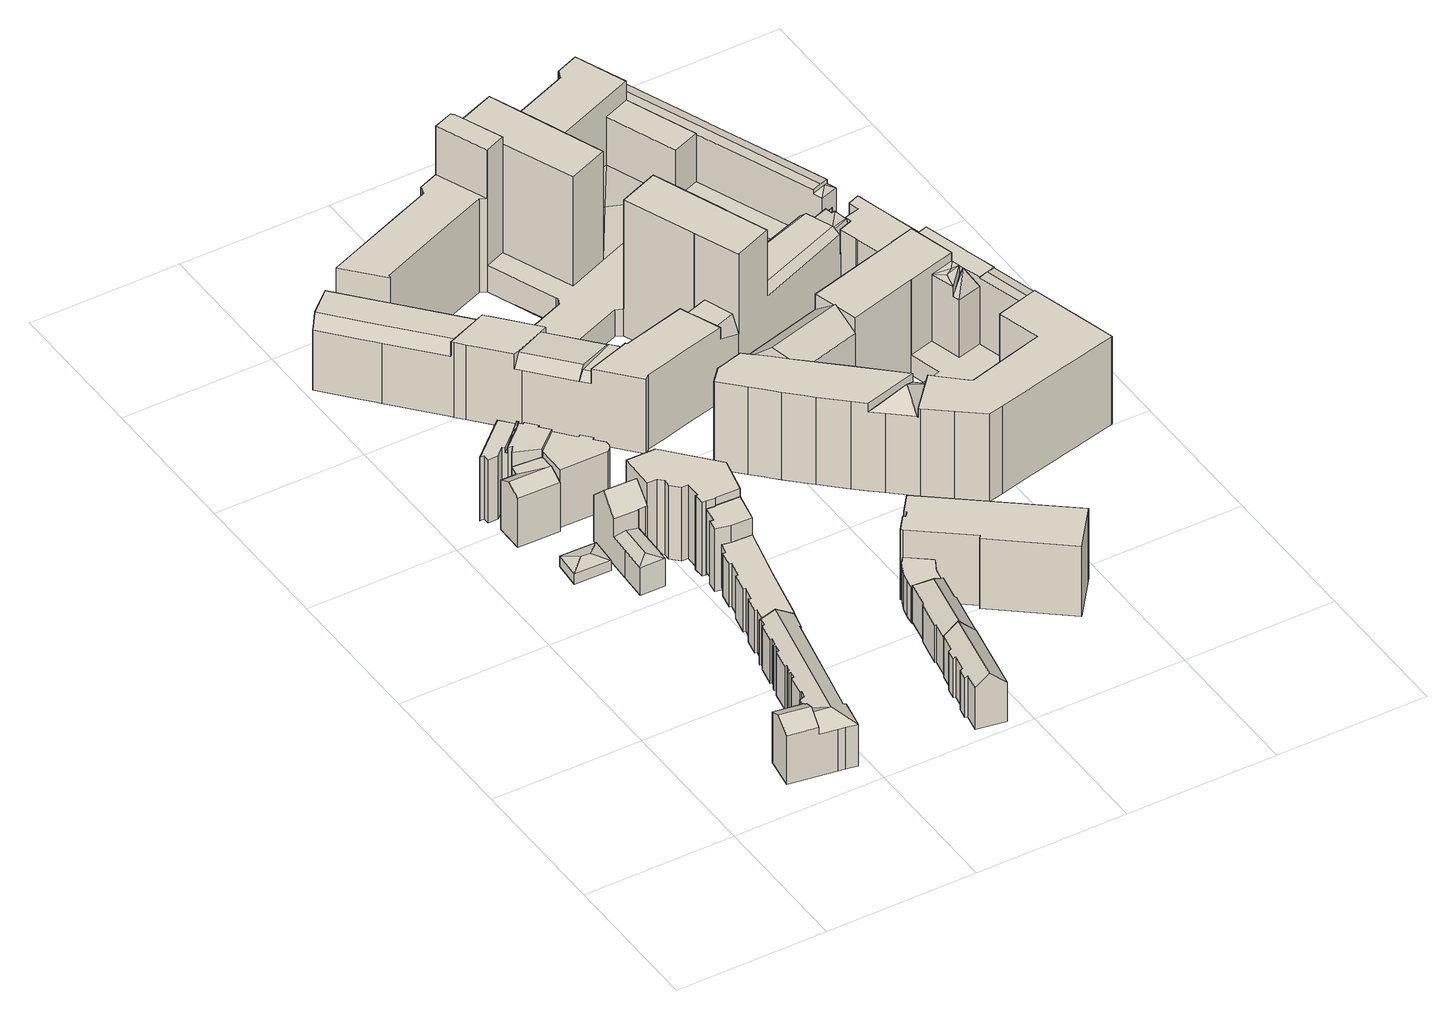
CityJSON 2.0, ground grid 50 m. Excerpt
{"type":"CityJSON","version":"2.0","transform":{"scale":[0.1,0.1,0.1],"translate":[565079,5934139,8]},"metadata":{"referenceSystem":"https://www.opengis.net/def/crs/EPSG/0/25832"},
"CityObjects":{
"building1":{"type":"Building","attributes":{"Gemeindeschluessel":"02100107","Geometrietyp2DReferenz":"3000","measuredHeight":20.83,"function":"31001_1010","roofType":"3100","storeysAboveGround":5},"address":[{"Country":"Germany","Locality":"Hamburg","ThoroughfareName":"Kornträgergang","ThoroughfareNumber":"21"}],"geometry":[{"type":"Solid","lod":"2","boundaries":[[[[0,1,2,3]],[[1,4,5,6,7,2]],[[8,9,10,11,12,13]],[[11,14,15,16,12]],[[17,7,6,18]],[[18,6,5,19]],[[20,10,9,21]],[[21,9,8,22]],[[23,24,25,26]],[[27,28,29,30]],[[30,29,31,32]],[[32,31,33,34]],[[34,33,35,36]],[[36,35,37,38]],[[38,37,39,40]],[[40,39,41,42]],[[42,41,43,44]],[[44,43,45,46]],[[46,45,47,48]],[[48,47,49,50]],[[50,49,51,52]],[[52,51,53,54]],[[54,53,55,56]],[[56,55,57,58]],[[58,57,59,60]],[[60,59,61,62]],[[62,61,63,64]],[[64,63,65,66]],[[66,65,67,68]],[[68,67,69,70]],[[70,69,71,72]],[[72,71,73,74]],[[74,73,75,76]],[[76,75,77,78]],[[79,80,81,82]],[[82,81,10,20]],[[83,84,85,86]],[[86,85,87,88]],[[79,82,20,21,22,89,17,18,19,90,23,26,27,30,32,34,36,38,40,42,44,46,48,50,52,54,56,58,60,62,64,66,68,70,72,74,76,78,83,86,88]],[[89,22,8,13,0,3]],[[80,79,88,87]],[[83,78,77,91,84]],[[28,27,26,25]],[[23,90,15,14,24]],[[90,19,5,4,16,15]],[[0,13,12,16,4,1]],[[17,89,3,2,7]],[[11,10,81,80,87,85,84,91]],[[11,91,77,75,73,71,69,67,65,63,61,59,57,55,53,51,49,47,45,43,41,39,37,35,33,31,29,28,25,24,14]]]]}]},
"building2":{"type":"Building","attributes":{"Gemeindeschluessel":"02100107","Geometrietyp2DReferenz":"3000","measuredHeight":5.07,"function":"31001_2010","roofType":"3200","storeysAboveGround":1},"address":[{"Country":"Germany","Locality":"Hamburg","ThoroughfareName":"Neustädter Straße"}],"geometry":[{"type":"Solid","lod":"2","boundaries":[[[[92,93,94]],[[95,96,92,94]],[[92,96,97,98,99,93]],[[100,99,98,101]],[[102,103,100,101]],[[95,94,103,102,104]],[[104,102,101,98,97]],[[100,103,94,93,99]],[[104,97,96,95]]]]}]},
"building3":{"type":"Building","attributes":{"Gemeindeschluessel":"02100107","Geometrietyp2DReferenz":"3000","measuredHeight":20.56,"function":"31001_1120","roofType":"3100","storeysAboveGround":4},"address":[{"Country":"Germany","Locality":"Hamburg","ThoroughfareName":"Neustädter Straße","ThoroughfareNumber":"42"}],"geometry":[{"type":"Solid","lod":"2","boundaries":[[[[105,106,107,108]],[[109,110,111,112,105,108]],[[113,114,115,109,108,107]],[[116,117,112,111,118]],[[106,105,112,117]],[[119,110,109,115]],[[111,110,119,120,118]],[[106,117,116,113,107]],[[114,113,116,118,120]],[[114,120,119,115]]]]}]},
"building4":{"type":"Building","attributes":{"Gemeindeschluessel":"02100107","Geometrietyp2DReferenz":"3000","measuredHeight":24.14,"function":"31001_1120","roofType":"1000","storeysAboveGround":4},"address":[{"Country":"Germany","Locality":"Hamburg","ThoroughfareName":"Kaiser-Wilhelm-Straße","ThoroughfareNumber":"55"}],"geometry":[{"type":"Solid","lod":"2","boundaries":[[[[121,122,123,124]],[[123,125,126,127,128,129,130,131,124]],[[132,130,133]],[[134,135,136,137,138,139,140,141,142,143,144,145]],[[146,141,130,132]],[[141,147,148,130]],[[149,147,141]],[[130,129,133]],[[150,128,127,151]],[[151,127,126,152]],[[152,126,125,153]],[[153,125,123,122]],[[154,145,144,155]],[[155,144,143,156]],[[146,142,141]],[[157,139,138,158]],[[158,138,137,159]],[[159,137,136,160]],[[160,136,135,161]],[[161,135,134,162]],[[162,134,145,154]],[[130,148,131]],[[140,149,141]],[[150,151,152,153,122,121,157,158,159,160,161,162,154,155,156]],[[150,156,143,142,146,132,133,129,128]],[[157,121,124,131,148,147,149,140,139]]]]}]},
"building5":{"type":"Building","attributes":{"Gemeindeschluessel":"02100107","Geometrietyp2DReferenz":"3000","measuredHeight":22.89,"function":"31001_1010","roofType":"3100","storeysAboveGround":5},"address":[{"Country":"Germany","Locality":"Hamburg","ThoroughfareName":"Neustädter Straße","ThoroughfareNumber":"29"}],"geometry":[{"type":"Solid","lod":"2","boundaries":[[[[163,164,165,166]],[[164,167,168,169,165]],[[170,171,172,173]],[[174,175,176,177]],[[178,179,180,181]],[[181,180,182,183]],[[170,173,184,178,181,183,185,186,187,174,177]],[[163,166,185,183,182]],[[187,186,169,168,188,189,190]],[[179,178,184,191,192,193]],[[175,174,187,190]],[[170,177,176,194,171]],[[188,168,167,193,192]],[[191,184,173,172]],[[186,185,166,165,169]],[[179,193,167,164,163,182,180]],[[194,176,175,190,189]],[[194,189,188,192,191,172,171]]]]}]},
"building6":{"type":"Building","attributes":{"Gemeindeschluessel":"02100107","Geometrietyp2DReferenz":"3000","measuredHeight":15.74,"function":"31001_1010","roofType":"1000","storeysAboveGround":5},"address":[{"Country":"Germany","Locality":"Hamburg","ThoroughfareName":"Kornträgergang","ThoroughfareNumber":"23"}],"geometry":[{"type":"Solid","lod":"2","boundaries":[[[[195,196,197,198,199,200,201,202,203,204,205,206,207,208,209,210,211,212]],[[213,214,215,216,217,218,219,220,221,222,223,224,225,226,227,228,229,230]],[[230,229,196,195]],[[229,228,197,196]],[[228,227,198,197]],[[227,226,199,198]],[[226,225,200,199]],[[225,224,201,200]],[[224,223,202,201]],[[223,222,203,202]],[[222,221,204,203]],[[221,220,205,204]],[[220,219,206,205]],[[219,218,207,206]],[[218,217,208,207]],[[217,216,209,208]],[[216,215,210,209]],[[215,214,211,210]],[[214,213,212,211]],[[213,230,195,212]]]]}]},
"building7":{"type":"Building","attributes":{"Gemeindeschluessel":"02100107","Geometrietyp2DReferenz":"3000","measuredHeight":21.17,"function":"31001_1120","roofType":"1000","storeysAboveGround":4},"address":[{"Country":"Germany","Locality":"Hamburg","ThoroughfareName":"Kaiser-Wilhelm-Straße","ThoroughfareNumber":"53"}],"geometry":[{"type":"Solid","lod":"2","boundaries":[[[[231,232,233,234,235,236,237,238,239,240,241]],[[242,243,244,245,246,247,248,249,250,251,252]],[[242,241,240,243]],[[243,240,239,244]],[[244,239,238,245]],[[245,238,237,246]],[[246,237,236,247]],[[247,236,235,248]],[[248,235,234,249]],[[249,234,233,250]],[[250,233,232,251]],[[251,232,231,252]],[[252,231,241,242]]]]}]},
"building8":{"type":"Building","attributes":{"Gemeindeschluessel":"02100107","Geometrietyp2DReferenz":"3000","measuredHeight":23.07,"function":"31001_2010","roofType":"1000","storeysAboveGround":5},"address":[{"Country":"Germany","Locality":"Hamburg","ThoroughfareName":"Kornträgergang","ThoroughfareNumber":"29"}],"geometry":[{"type":"Solid","lod":"2","boundaries":[[[[253,254,255,256]],[[256,255,257,258]],[[258,257,259,260]],[[260,259,261,262]],[[262,261,263,264]],[[265,266,267,268]],[[268,267,254,253]],[[269,270,266,265]],[[270,269,264,263]],[[264,269,265,268,253,256,258,260,262]],[[270,263,261,259,257,255,254,267,266]]]]}]},
"building9":{"type":"Building","attributes":{"Gemeindeschluessel":"02100107","Geometrietyp2DReferenz":"3000","measuredHeight":27.19,"function":"31001_2310","roofType":"1000","storeysAboveGround":6},"address":[{"Country":"Germany","Locality":"Hamburg","ThoroughfareName":"Kaiser-Wilhelm-Straße","ThoroughfareNumber":"47"}],"geometry":[{"type":"Solid","lod":"2","boundaries":[[[[271,272,273,274]],[[275,276,277,278]],[[278,277,279,280]],[[281,282,283,284]],[[285,286,287,288]],[[289,290,291,292]],[[293,294,295,296]],[[296,295,297,298]],[[298,297,299,300]],[[300,299,290,289]],[[279,277,276,287,286,291,290,299,297,295,294,283,282,273,272,301]],[[293,296,298,300,289,292,285,288,275,278,280,302,271,274,281,284]],[[285,292,291,286]],[[293,284,283,294]],[[302,280,279,301]],[[275,288,287,276]],[[281,274,273,282]],[[271,302,301,272]]]]}]},
"building10":{"type":"Building","attributes":{"Gemeindeschluessel":"02100107","Geometrietyp2DReferenz":"3000","measuredHeight":19.02,"function":"31001_1010","roofType":"3100","storeysAboveGround":4},"address":[{"Country":"Germany","Locality":"Hamburg","ThoroughfareName":"Kornträgergang","ThoroughfareNumber":"12"}],"geometry":[{"type":"Solid","lod":"2","boundaries":[[[[303,304,305,306,307,308,309,310,311,312,313,314]],[[315,316,304,303]],[[317,314,313,318]],[[318,313,312,319]],[[319,312,311,320]],[[320,311,310,321]],[[321,310,309,322]],[[322,309,308,323]],[[323,308,307,324]],[[324,307,306,325]],[[325,306,305,326]],[[327,316,315,328]],[[328,315,303,314,317]],[[326,305,304,316,327]],[[326,327,328,317,318,319,320,321,322,323,324,325]]]]}]},
"building11":{"type":"Building","attributes":{"Gemeindeschluessel":"02100107","Geometrietyp2DReferenz":"3000","measuredHeight":18.4,"function":"31001_1010","roofType":"3200","storeysAboveGround":4},"address":[{"Country":"Germany","Locality":"Hamburg","ThoroughfareName":"Kornträgergang","ThoroughfareNumber":"18"}],"geometry":[{"type":"Solid","lod":"2","boundaries":[[[[329,330,331,332,333,334,335,336]],[[337,338,339,340,330,329]],[[330,340,341,342,331]],[[343,336,335,344]],[[344,335,334,345]],[[345,334,333,346]],[[346,333,332,347]],[[348,339,338,349]],[[349,338,337,350]],[[351,342,341,352]],[[348,349,350,343,344,345,346,347,351,352]],[[348,352,341,340,339]],[[343,350,337,329,336]],[[351,347,332,331,342]]]]}]},
"building12":{"type":"Building","attributes":{"Gemeindeschluessel":"02100107","Geometrietyp2DReferenz":"3000","measuredHeight":13.11,"function":"31001_2010","roofType":"1000","storeysAboveGround":3},"address":[{"Country":"Germany","Locality":"Hamburg","ThoroughfareName":"Kornträgergang","ThoroughfareNumber":"20"}],"geometry":[{"type":"Solid","lod":"2","boundaries":[[[[353,354,355,356,357,358,359,360,361,362,363]],[[364,365,366,367,368,369,370,371,372,373,374]],[[366,361,360,367]],[[367,360,359,368]],[[368,359,358,369]],[[369,358,357,370]],[[370,357,356,371]],[[371,356,355,372]],[[372,355,354,373]],[[373,354,353,374]],[[364,363,362,365]],[[365,362,361,366]],[[364,374,353,363]]]]}]},
"building13":{"type":"Building","attributes":{"Gemeindeschluessel":"02100107","Geometrietyp2DReferenz":"3000","measuredHeight":25.71,"function":"31001_2010","roofType":"1000","storeysAboveGround":7},"address":[{"Country":"Germany","Locality":"Hamburg","ThoroughfareName":"Kaiser-Wilhelm-Straße","ThoroughfareNumber":"9"}],"geometry":[{"type":"Solid","lod":"2","boundaries":[[[[375,376,377,378]],[[378,377,379,380]],[[380,379,381,382]],[[382,381,383,384]],[[384,383,385,386]],[[386,385,387,388]],[[388,387,389,390]],[[390,389,391,392]],[[392,391,393,394]],[[394,393,395,396]],[[397,398,399,400]],[[401,402,376,375]],[[403,404,398,397]],[[400,399,402,401]],[[396,395,404,403]],[[396,403,397,400,401,375,378,380,382,384,386,388,390,392,394]],[[404,395,393,391,389,387,385,383,381,379,377,376,402,399,398]]]]}]},
"building14":{"type":"Building","attributes":{"name":"Bezirksamt Hamburg-Mitte","Gemeindeschluessel":"02100108","Geometrietyp2DReferenz":"3000","measuredHeight":52.16,"function":"31001_3010","roofType":"1000","storeysAboveGround":14},"address":[{"Country":"Germany","Locality":"Hamburg","ThoroughfareName":"Kaiser-Wilhelm-Straße","ThoroughfareNumber":"20"}],"geometry":[{"type":"Solid","lod":"2","boundaries":[[[[405,406,407,408,409,410,411,412,413,414,415,416]],[[417,418,419,420,421,422,423]],[[424,425,426,427,428,429,430,431,432,433,434,435,436,437]],[[438,439,440,441,442,443,444]],[[442,445,428,443]],[[445,446,447,448,449,428]],[[450,451,452,439]],[[451,453,454,446,455,456,452]],[[457,458,459,460,461,462,463,464]],[[453,465,466,454]],[[467,468,469]],[[470,467,469]],[[471,472,473,474,475]],[[476,477,472,471]],[[478,467,470]],[[479,480,477,476]],[[478,468,467]],[[481,482,483,484,485,486]],[[487,488,489,490,491,492,482,481]],[[493,494,495,496]],[[497,484,498,499,500,501,502,503,504,505]],[[506,507,508]],[[491,509,510,511,512,513,514]],[[515,516,517,518,519]],[[520,515,519]],[[521,515,520]],[[521,516,515]],[[522,523,524,525,526,527,528,529,530]],[[531,532,533,534,535,536]],[[537,413,412,538]],[[538,412,411,539]],[[525,405,416,526]],[[522,423,422,523]],[[540,432,431,541]],[[542,425,424,543]],[[544,545,546,547]],[[548,463,462,549]],[[550,461,460,551]],[[552,551,460,459,553]],[[409,457,464,410]],[[475,554,471]],[[470,555,556,557]],[[557,556,551,552]],[[558,559,560,561]],[[562,563,564,565]],[[491,490,509]],[[566,567,494,493,478]],[[478,493,496,468]],[[568,569,570,571]],[[572,503,502,536]],[[536,502,501,531]],[[573,574,575,576]],[[577,512,511,578]],[[578,511,510,579]],[[535,521,520,502,536]],[[580,581,582,583]],[[530,584,423,522]],[[585,529,528,586]],[[586,528,527,587]],[[588,589,590,591]],[[591,590,592,593]],[[593,592,594,595]],[[595,594,596,597]],[[598,599,600,601]],[[602,603,604,605]],[[606,607,608,609]],[[610,611,612,613]],[[614,534,533,615]],[[615,533,532,616]],[[617,567,618,619,620,621,622,623,624,625]],[[623,622,621,620,626,627,628,629,630,631,570,569,624]],[[429,449,448,466,465,632,633,634,635,636,637,638,430]],[[639,640,641,559,558,642,643,644,605,604,613,612]],[[628,627,626,517,516,521,535,534,614,645,646,647,648,649,650,629]],[[507,506,651,513,512,577,652,653,654,655,576,575]],[[656,657,658,659,660,661,579,510,509,490,489,488,487,662,663,664]],[[544,665,666,667,668,669,656,664,670,480,479,671,672,673,674,545]],[[452,456,455,446,445,442,441,440,439]],[[616,675,676,677,678,679,573,576,655,654,653,652,577,578,579,661,660,659,658,657,656,669,668,667,666,665,544,547,680,681,682,683,542,543,684,685,686,687,580,583,688,689,585,586,587,690,691,692,537,538,539,693,548,549,694,695,696,697,698,699,562,565,700,701,568,571,702,703,650,649,648,647,646,645,614,615],[704,598,601,705,602,605,644,643,642,558,561,706,707,708,709],[710,711,606,609,712,713,714,638,637,636,635,634,715,716,717,718,719],[597,720,721,722,723,724,725,726,727,728,729,730,731,732,733,734,735,588,591,593,595]],[[687,686,685,736,737,738,581,580]],[[527,526,416,415,414,413,537,692,691,690,587]],[[421,420,419,731,730,729,728,727,524,523,422]],[[437,436,435,434,418,417,739,740]],[[433,432,540,741,589,588,735,734,733]],[[444,443,428,449,429,428,427,426]],[[681,680,547,546,742,450,439,438,682]],[[742,743,744,632,465,453,451,450]],[[633,745,554,475,474,717,716,715,634]],[[746,747,748,749,750,698,697,696,695]],[[751,752,753,662,487,481,486,641,640,639]],[[472,477,480,670,754,755,756,473]],[[711,710,719,757,758,611,610,607,606]],[[564,759,625,624,569,568,701,700,565]],[[631,630,629,650,703,702,571,570]],[[760,761,536,502,520,519,619,618,567,566]],[[582,762,584,530,529,585,689,688,583]],[[713,712,609,608,763,764]],[[602,705,601,600,765,603]],[[704,709,766,767,599,598]],[[514,492,491]],[[768,574,573,679,678,769]],[[483,498,484]],[[769,678,677,676,500,499]],[[676,675,616,532,531,501,500]],[[504,503,572,766,709,708,707]],[[519,518,517,626,620,619]],[[770,495,494,567,617,625,759]],[[482,492,508,483]],[[484,497,505,771,485]],[[560,771,505,504,707,706,561]],[[474,473,756,757,719,718,717]],[[469,468,496,495,770,772,773]],[[750,774,563,562,699,698]],[[775,671,479,476,471]],[[776,555,470,469,773,748,747]],[[720,597,596,553,459,458,721]],[[461,550,746,695,694,549,462]],[[454,466,448,447,446]],[[683,682,438,444,426,425,542]],[[638,714,713,764,541,431,430]],[[433,733,732,731,419,418,434]],[[525,524,727,726,725,406,405]],[[725,724,723,408,407,406]],[[722,721,458,457,409,408,723]],[[411,410,464,463,548,693,539]],[[684,543,424,437,740,736,685]],[[541,764,763,608,607,610,613,604,603,765,600,599,767,766,572,536,761,760,566,478,470,557,552,553,596,594,592,590,589,741,540]],[[492,514,513,651,506,508]],[[483,508,507,575,574,768,769,499,498]],[[641,486,485,771,560,559,641,640]],[[758,757,756,755,754,670,664,663,662,753,752,751,639,612,611]],[[773,772,770,759,564,563,774,750,749,748]],[[551,556,555,776,747,746,550]],[[546,545,674,673,672,671,775,471,554,745,633,632,744,743,742]],[[777,739,417,423,584,762]],[[738,737,736,740,739,777,762,582,581]]]]}]},
"building15":{"type":"Building","attributes":{"Gemeindeschluessel":"02100108","Geometrietyp2DReferenz":"3000","measuredHeight":36.28,"function":"31001_1120","roofType":"1000","storeysAboveGround":8},"address":[{"Country":"Germany","Locality":"Hamburg","ThoroughfareName":"Fuhlentwiete","ThoroughfareNumber":"3"}],"geometry":[{"type":"Solid","lod":"2","boundaries":[[[[778,779,780,781,782,783]],[[784,785,786,787,788,780,779]],[[789,790,791,792]],[[793,794,790,789]],[[795,796,797,790,794]],[[797,798,791,790]],[[799,800,801]],[[802,799,801]],[[803,802,801]],[[804,802,803]],[[805,806,807]],[[808,805,807]],[[809,805,808]],[[804,799,802]],[[804,800,799]],[[809,806,805]],[[810,811,812,813,814]],[[811,815,816,817,812]],[[783,818,778]],[[791,819,820,792]],[[821,822,823,824]],[[825,786,785,826]],[[795,827,828,796]],[[787,829,788]],[[781,830,782]],[[831,832,833,834]],[[835,836,837,838]],[[838,837,839,840]],[[840,839,841,842]],[[843,844,845,846]],[[846,845,847,848]],[[848,847,849,850]],[[850,849,836,835]],[[851,852,853,800]],[[854,855,856,857]],[[806,804,803,807]],[[858,809,808,859]],[[816,860,817]],[[813,861,814]],[[862,863,864,865]],[[866,867,868,869]],[[870,871,872,873]],[[873,872,874,875]],[[849,847,845,844,876,877,878,856,855,879,880,874,872,871,881,882,883,884,841,839,837,836]],[[800,804,861,813,885,817,860,886,887,888,851]],[[889,890,833,832,891,892,893,894,895,896,897,898,899,864,863,900,901,902,903,904,905,906,907,908,909,828,827]],[[910,911,819,791,798,912,913,914,826,785,784]],[[915,916,917,918,919,920,921,922,865,864,899,898,897,896,895,894,893,892]],[[908,907,906,905,923,924,925,926]],[[887,886,860,816,815,901,900,863,862,927,928,929,930,931,932,857,856,878,888]],[[868,933,934,818,783,782,830,935,936,937,938,939,940,941,942,943,944,869]],[[914,913,912,945,946,947,948,858,859,949,950,951,952,953,954,955,825,826]],[[865,922,921,920,919,918,917,916,915,956,831,834,957,958,959,960,961,962,821,824,963,964,965,966,967,866,869,944,943,942,941,940,939,938,843,846,848,850,835,838,840,842,968,969,970,971,870,873,875,972,973,854,857,932,931,930,929,928,927,862],[974,975,976,977,978,979,980,926,925,924,923],[981,982,983,984,985,986,987]],[[988,989,990,991,992,823,822,820,819,911,910,784,993,778,818,934,933,868,867]],[[781,994,788,829,995,996,997,853,852,937,936,935,830]],[[962,961,793,789,792,820,822,821]],[[787,983,982,995,829]],[[786,825,955,954,985,984,983,787]],[[960,959,958,889,827,795,794,793,961]],[[909,908,926,980,979,978,977,798,797,796,828]],[[971,970,969,883,882,881,871,870]],[[880,879,855,854,973,972,875,874]],[[904,903,902,901,815,811,810,948,947]],[[976,975,974,947,946,945]],[[923,905,904,947,974]],[[954,953,952,987,986,985]],[[812,817,885,813]],[[948,810,814,861,804,806,809,858]],[[949,859,808,807,803,801,950]],[[937,852,851,888,878,877,876]],[[938,937,876,844,843]],[[841,884,883,969,968,842]],[[981,987,952,951,996,995,982]],[[951,950,801,800,853,997,996]],[[831,956,915,892,891,832]],[[977,976,945,912,798]],[[957,834,833,890,889,958]],[[993,784,779,778]],[[788,994,781,780]],[[963,824,823,992,991,964]],[[967,966,989,988,867,866]],[[965,964,991,990,989,966]]]]}]}
},
"vertices":[
[323,66,223],[336,126,252],[236,143,252],[226,82,223],[343,163,234],[337,164,234],[338,170,231],[243,186,231],[382,56,197],[405,52,197],[443,46,197],[396,116,231],[336,126,231],[323,66,197],[358,173,204],[356,161,211],[343,163,211],[243,186,44],[338,170,44],[337,164,44],[443,46,44],[405,52,44],[382,56,44],[361,185,44],[361,185,204],[351,187,199],[351,187,44],[358,225,44],[358,225,198],[372,223,206],[372,223,44],[376,245,206],[376,245,44],[371,245,203],[371,245,44],[384,314,202],[384,314,44],[391,312,206],[391,312,44],[395,334,206],[395,334,44],[390,335,203],[390,335,44],[392,347,203],[392,347,44],[398,346,206],[398,346,44],[402,366,206],[402,366,44],[397,367,203],[397,367,44],[410,436,203],[410,436,44],[417,434,207],[417,434,44],[421,457,206],[421,457,44],[416,458,203],[416,458,44],[418,467,203],[418,467,44],[423,466,207],[423,466,44],[428,489,207],[428,489,44],[423,490,204],[423,490,44],[437,556,204],[437,556,44],[442,555,207],[442,555,44],[446,576,207],[446,576,44],[442,577,204],[442,577,44],[443,582,204],[443,582,44],[453,580,210],[453,580,44],[450,141,44],[450,141,204],[459,139,199],[459,139,44],[545,560,44],[545,560,200],[531,497,200],[531,497,44],[526,498,203],[526,498,44],[226,82,44],[356,161,44],[490,572,231],
[220,1185,111],[178,1230,99],[171,1141,99],[291,1138,99],[250,1184,111],[297,1226,100],[297,1227,100],[178,1231,99],[178,1231,61],[297,1227,61],[292,1138,61],[171,1141,61],[292,1138,99],
[195,1518,36],[195,1518,218],[278,1487,241],[278,1487,36],[276,1388,36],[136,1391,36],[138,1486,36],[190,1486,36],[277,1437,241],[277,1437,242],[276,1388,216],[187,1486,216],[190,1486,217],[138,1486,216],[136,1391,216],[137,1439,242],
[239,1667,34],[109,1551,34],[109,1551,266],[239,1667,266],[124,1551,266],[124,1530,266],[157,1530,266],[186,1558,266],[193,1550,266],[245,1597,266],[277,1625,266],[196,1547,249],[193,1550,249],[278,1487,270],[346,1547,270],[319,1577,270],[325,1582,270],[296,1615,270],[290,1610,270],[281,1620,270],[265,1604,270],[198,1545,270],[199,1544,270],[212,1541,270],[195,1518,270],[198,1545,249],[278,1623,276],[277,1625,276],[281,1620,276],[186,1558,34],[157,1530,34],[124,1530,34],[124,1551,34],[195,1518,34],[212,1541,34],[199,1544,34],[290,1610,34],[296,1615,34],[325,1582,34],[319,1577,34],[346,1547,34],[278,1487,34],
[398,1020,142],[359,1062,150],[317,1023,142],[317,1022,142],[365,1177,150],[325,1178,142],[321,1113,142],[436,1176,41],[436,1176,210],[430,1176,210],[430,1176,41],[433,1294,41],[433,1294,210],[438,1294,210],[438,1294,41],[402,1045,41],[402,1045,142],[400,1046,142],[400,1046,41],[400,1020,142],[400,1020,41],[406,1176,41],[317,1022,41],[321,1113,41],[332,1297,41],[325,1178,209],[328,1238,270],[332,1297,210],[406,1176,210],[406,1175,209],[406,1175,142],[437,1235,270],
[626,917,46],[584,739,46],[545,560,46],[453,580,46],[463,625,46],[455,627,46],[466,679,46],[475,677,46],[485,724,46],[477,725,46],[490,787,46],[498,785,46],[509,839,46],[502,841,46],[512,891,46],[521,889,46],[529,926,46],[558,920,46],[558,920,203],[529,926,203],[521,889,203],[512,891,203],[502,841,203],[509,839,203],[498,785,203],[490,787,203],[477,725,203],[485,724,203],[475,677,203],[466,679,203],[455,627,203],[463,625,203],[453,580,203],[545,560,203],[584,739,203],[626,917,203],
[435,1386,263],[446,1395,263],[453,1410,263],[453,1425,263],[426,1456,263],[433,1462,263],[406,1492,263],[399,1486,263],[346,1547,263],[278,1487,263],[276,1388,263],[276,1388,51],[278,1487,51],[346,1547,51],[399,1486,51],[406,1492,51],[433,1462,51],[426,1456,51],[453,1425,51],[453,1410,51],[446,1395,51],[435,1386,51],
[509,930,36],[509,930,266],[515,968,266],[515,968,36],[528,966,266],[528,966,36],[535,1019,266],[535,1019,36],[564,1016,266],[564,1016,36],[564,1019,266],[564,1019,36],[626,917,36],[626,917,266],[558,920,266],[558,920,36],[646,1016,36],[646,1016,266],
[438,1294,24],[438,1294,295],[535,1293,295],[535,1293,24],[482,1135,24],[482,1135,295],[483,1159,295],[483,1159,24],[468,1175,295],[468,1175,24],[674,1136,24],[674,1136,295],[646,1016,295],[646,1016,24],[530,1108,24],[530,1108,295],[508,1108,295],[508,1108,24],[522,1056,24],[522,1056,295],[530,1056,295],[530,1056,24],[564,1019,24],[564,1019,295],[564,1016,295],[564,1016,24],[535,1019,295],[535,1019,24],[523,1020,295],[523,1020,24],[436,1176,295],[436,1176,24],
[862,16,223],[909,262,223],[865,270,182],[853,210,182],[846,212,175],[839,177,175],[847,175,182],[836,119,182],[828,121,175],[821,84,175],[829,82,183],[818,24,183],[914,6,175],[961,251,175],[818,24,32],[829,82,32],[821,84,32],[828,121,32],[836,119,32],[847,175,32],[839,177,32],[846,212,32],[853,210,32],[865,270,32],[961,251,32],[914,6,32],
[911,261,224],[949,459,224],[912,514,176],[895,428,176],[892,428,173],[872,330,173],[877,329,177],[865,270,177],[961,251,173],[992,408,173],[985,409,179],[1001,494,179],[1003,500,173],[913,518,173],[865,270,40],[877,329,40],[872,330,40],[892,428,40],[895,428,40],[985,409,40],[992,408,40],[961,251,40],[913,518,40],[1003,500,40],
[1012,550,165],[1034,591,165],[961,648,165],[948,631,165],[937,612,165],[924,582,165],[916,551,165],[913,523,165],[913,518,165],[1003,500,165],[1003,504,165],[1003,504,34],[1003,500,34],[913,518,34],[913,523,34],[916,551,34],[924,582,34],[937,612,34],[948,631,34],[961,648,34],[1034,591,34],[1012,550,34],
[956,652,9],[956,652,266],[994,701,266],[994,701,9],[1000,695,266],[1000,695,9],[1013,709,266],[1013,709,9],[1006,715,266],[1006,715,9],[1045,765,266],[1045,765,9],[1052,774,266],[1052,774,9],[1461,453,266],[1461,453,9],[1458,449,266],[1458,449,9],[1456,447,266],[1456,447,9],[1453,443,266],[1453,443,9],[1126,500,9],[1126,500,266],[1135,511,266],[1135,511,9],[961,648,9],[961,648,266],[1355,319,9],[1355,319,266],
[238,2244,384],[241,2256,384],[474,2349,384],[637,2413,384],[657,2404,384],[590,2570,384],[523,2544,384],[525,2538,384],[516,2516,384],[444,2488,384],[423,2480,384],[131,2364,384],[397,2031,312],[418,2040,261],[409,2050,261],[375,2088,261],[267,2210,262],[242,2238,262],[221,2230,312],[286,1976,314],[308,1951,314],[404,1843,314],[422,1850,314],[520,1889,314],[542,1898,314],[541,1899,314],[541,1902,314],[431,2026,314],[430,2026,314],[418,2040,314],[397,2031,314],[298,1992,314],[278,1984,314],[419,1826,260],[531,1699,260],[547,1705,299],[551,1706,308],[551,1706,309],[422,1850,309],[404,1843,260],[652,1740,314],[653,1740,312],[656,1741,306],[674,1747,267],[542,1898,265],[555,1673,260],[571,1678,292],[547,1705,292],[680,1714,313],[656,1741,313],[652,1740,312],[551,1706,293],[657,2404,562],[659,2403,562],[660,2403,562],[726,2429,562],[662,2588,562],[656,2590,562],[654,2595,562],[590,2570,562],[698,1720,268],[674,1747,268],[1066,2430,158],[1181,2609,138],[862,2483,138],[951,2251,138],[921,1744,314],[991,1767,314],[977,1802,260],[966,1784,280],[911,1770,274],[959,1651,310],[1027,1677,310],[1270,2377,138],[964,1638,272],[1035,1656,247],[1152,1730,315],[1472,1855,314],[1452,1907,314],[1449,1916,314],[1438,1943,314],[1112,1834,314],[1162,1706,295],[1188,1717,295],[1394,1798,296],[1481,1832,296],[1475,1847,308],[1475,1849,310],[1270,2377,314],[1359,2412,314],[1269,2643,314],[1181,2609,314],[1438,1943,257],[1449,1916,315],[1496,1932,315],[1491,1953,271],[1536,1963,280],[1523,1995,210],[1431,1965,210],[1431,1964,211],[1430,1964,211],[1524,1870,310],[1514,1910,313],[1472,1855,310],[1481,1832,222],[1485,1834,223],[1485,1836,233],[1528,1851,223],[1525,1867,310],[1475,1847,310],[1547,2020,318],[1570,2045,296],[1570,2046,296],[1541,2036,296],[1511,2026,296],[1523,1995,296],[1582,2015,296],[221,2230,138],[242,2238,138],[238,2243,138],[238,2244,138],[131,2364,138],[130,2364,138],[126,2368,138],[113,2384,138],[97,2369,138],[1536,1963,138],[1593,1977,138],[1594,1978,138],[1586,2005,138],[1582,2015,138],[1523,1995,138],[516,2516,40],[525,2538,40],[523,2544,40],[431,2026,138],[541,1902,138],[308,1951,40],[286,1976,40],[678,1565,40],[678,1565,314],[663,1551,314],[663,1551,40],[654,2595,40],[656,2590,40],[662,2588,537],[726,2429,537],[726,2429,138],[660,2403,138],[911,1770,314],[951,2251,537],[818,2198,537],[818,2198,138],[1105,1853,40],[1105,1853,297],[1130,1844,311],[1130,1844,40],[1129,2777,40],[1129,2777,383],[1128,2782,383],[1128,2782,40],[1359,2412,138],[1359,2412,311],[1255,2832,40],[1255,2832,312],[1259,2834,311],[1259,2834,40],[1431,1965,138],[1502,1910,40],[1502,1910,313],[1513,1912,313],[1513,1912,40],[1528,1851,40],[1485,1836,40],[1485,1834,40],[7,2290,40],[7,2290,261],[10,2292,270],[10,2292,40],[97,2369,312],[113,2384,40],[126,2368,40],[130,2364,40],[644,2111,40],[644,2111,138],[648,2112,138],[648,2112,40],[741,2149,138],[741,2149,40],[751,2171,138],[751,2171,40],[749,2176,138],[749,2176,40],[1349,2220,40],[1349,2220,138],[1326,2229,138],[1326,2229,40],[1025,2109,40],[1025,2109,138],[1015,2086,138],[1015,2086,40],[884,2035,40],[884,2035,138],[862,2044,138],[862,2044,40],[885,2034,138],[885,2034,539],[1015,2085,539],[1015,2085,138],[1586,2005,40],[1594,1978,40],[1593,1977,40],[1269,2643,311],[1424,2247,311],[1511,2026,311],[1541,2036,314],[1453,2259,314],[1389,2424,314],[1298,2655,314],[1232,2823,314],[1203,2812,311],[1570,2046,311],[1481,2270,311],[1416,2435,311],[1415,2438,311],[1327,2660,311],[1325,2666,311],[698,1720,314],[701,1716,314],[701,1716,40],[698,1720,40],[674,1747,40],[542,1898,40],[541,1899,40],[1038,2026,539],[1038,2026,141],[1104,1856,294],[1104,1856,40],[1038,2026,40],[1015,2085,40],[1582,2015,40],[1570,2045,40],[1570,2046,40],[1481,2270,40],[1416,2435,40],[1415,2438,40],[1524,1867,310],[1525,1867,40],[1524,1867,40],[1524,1870,40],[1514,1910,40],[1036,1657,40],[1056,1664,40],[1162,1706,40],[1188,1717,40],[1394,1798,40],[1481,1832,40],[1162,1706,539],[1056,1664,539],[1036,1657,539],[702,1571,40],[749,1583,40],[810,1599,40],[964,1638,40],[1035,1656,40],[1035,1656,539],[964,1638,314],[810,1599,314],[749,1583,314],[702,1571,314],[1536,1963,40],[1491,1953,40],[1496,1932,40],[1497,1928,40],[1497,1927,40],[555,1673,40],[531,1699,40],[419,1826,40],[404,1843,40],[278,1984,40],[143,2136,40],[124,2158,40],[102,2183,40],[22,2303,40],[97,2369,40],[131,2364,40],[423,2480,40],[444,2488,40],[590,2570,40],[662,2588,40],[678,2580,40],[804,2630,40],[888,2663,40],[1120,2755,40],[1122,2761,40],[1203,2812,40],[1232,2823,40],[1325,2666,40],[1327,2660,40],[1350,2218,40],[1117,2146,40],[1430,1964,40],[1431,1964,40],[1431,1965,40],[1440,1986,40],[973,1812,40],[885,2034,40],[701,1980,40],[544,1918,40],[541,1902,40],[705,1717,40],[911,1770,40],[966,1784,40],[977,1802,40],[977,1803,40],[660,2403,40],[659,2403,40],[657,2404,40],[637,2413,40],[474,2349,40],[241,2256,40],[238,2244,40],[238,2243,40],[242,2238,40],[267,2210,40],[375,2088,40],[409,2050,40],[418,2040,40],[430,2026,40],[431,2026,40],[566,2080,40],[143,2136,261],[124,2158,261],[102,2183,261],[298,1992,311],[278,1984,261],[566,2080,138],[555,1673,314],[571,1678,314],[680,1714,314],[705,1717,314],[678,2580,537],[804,2630,537],[804,2630,383],[888,2663,383],[1120,2755,383],[1104,1856,539],[1112,1834,539],[1152,1730,539],[1027,1677,539],[991,1767,539],[977,1802,539],[977,1803,539],[973,1812,539],[1203,2812,383],[1424,2247,138],[1511,2026,138],[22,2303,311],[701,1980,138],[544,1918,138],[1117,2146,138],[1440,1986,138],[1350,2218,138],[1497,1927,314],[1497,1928,315],[1269,2643,383],[1430,1964,295],[1181,2609,383],[862,2483,383],[1122,2761,383],[959,1651,314],[862,2483,537],[121,2191,311],
[961,1448,349],[998,1414,383],[1252,1484,383],[1250,1491,377],[1231,1559,321],[930,1476,321],[1036,1380,349],[1067,1352,320],[1272,1409,320],[1272,1409,321],[1253,1477,377],[1121,1093,318],[1244,1086,371],[1299,1142,317],[1121,1093,317],[1158,1061,318],[1227,1002,320],[1229,1000,317],[1331,1113,317],[1330,1113,317],[1330,1114,317],[1639,1485,347],[1658,1515,346],[1578,1493,346],[1613,1468,347],[1600,1412,346],[1666,1486,346],[1640,1424,391],[1666,1486,312],[1600,1412,312],[1606,1389,312],[1687,1411,312],[1728,1260,344],[1758,1268,347],[1717,1419,347],[1706,1416,346],[1687,1411,344],[1787,1276,344],[1746,1427,344],[1728,1422,346],[930,1476,349],[1299,1142,349],[1121,1093,349],[1083,1127,28],[1083,1127,349],[1010,1194,349],[1010,1194,28],[1272,1409,101],[1067,1352,101],[1229,1000,349],[1331,1113,349],[1272,1409,377],[1231,1559,377],[1390,873,28],[1390,873,349],[1311,934,349],[1311,934,28],[1485,1836,28],[1485,1836,311],[1528,1851,311],[1528,1851,28],[1530,1852,311],[1530,1852,28],[1525,1874,311],[1525,1874,28],[1533,1659,28],[1533,1659,311],[1503,1770,311],[1503,1770,28],[1501,1776,311],[1501,1776,28],[1485,1834,311],[1485,1834,28],[1617,1665,346],[1617,1665,377],[1658,1515,377],[1641,1808,28],[1641,1808,311],[1672,1697,311],[1672,1697,28],[1687,1411,101],[1606,1389,101],[1746,1427,346],[1687,1411,346],[1867,985,28],[1867,985,349],[1864,984,349],[1864,984,28],[800,1407,28],[800,1407,349],[840,1451,349],[840,1451,28],[1568,1923,28],[1568,1923,311],[1605,1938,311],[1605,1938,28],[1607,1933,311],[1607,1933,28],[1538,1643,311],[1617,1665,311],[1676,1681,311],[1615,1902,311],[1614,1908,311],[1574,1897,311],[1576,1890,311],[1576,1887,311],[1558,1882,311],[1717,1419,346],[1717,1531,346],[1715,1539,346],[1676,1681,346],[1234,996,349],[1252,981,349],[1418,879,349],[1440,884,349],[1555,911,349],[1559,912,349],[1643,932,349],[1682,941,349],[1726,952,349],[1787,966,349],[1808,971,349],[1831,1117,349],[1787,1276,349],[1758,1268,349],[1728,1260,349],[1648,1238,349],[1687,1096,349],[1604,1074,349],[1428,1026,349],[1428,1025,349],[1361,1085,349],[1067,1352,349],[1162,1267,349],[1330,1114,101],[1299,1142,101],[1162,1267,101],[1440,884,28],[1555,911,28],[1559,912,28],[1643,932,28],[1682,941,28],[1726,952,28],[1787,966,28],[1808,971,28],[1687,1096,28],[1604,1074,28],[1428,1026,28],[1428,1025,28],[1831,1117,28],[1787,1276,28],[1746,1427,28],[1717,1531,28],[1715,1539,28],[1676,1681,28],[841,1452,349],[857,1456,349],[1454,1620,377],[1537,1642,377],[1538,1643,377],[1538,1643,28],[1537,1642,28],[1454,1620,28],[1231,1559,28],[930,1476,28],[857,1456,28],[841,1452,28],[1375,1164,101],[1565,1216,101],[1648,1238,101],[1728,1260,101],[1600,1412,101],[1578,1493,101],[1496,1470,101],[1524,1366,101],[1524,1365,101],[1301,1304,101],[1300,1305,101],[1418,879,28],[1252,981,28],[1234,996,28],[1229,1000,28],[1227,1002,28],[1158,1061,28],[1121,1093,28],[985,1218,28],[938,1264,28],[897,1306,28],[868,1335,28],[801,1406,28],[1558,1882,28],[1576,1887,28],[1576,1890,28],[1574,1897,28],[1614,1908,28],[1615,1902,28],[1648,1238,28],[1565,1216,28],[1375,1164,28],[1330,1114,28],[1330,1113,28],[1331,1113,28],[1361,1085,28],[1496,1470,28],[1495,1471,28],[1272,1409,28],[1300,1305,28],[1301,1304,28],[1524,1365,28],[1524,1366,28],[801,1406,349],[868,1335,349],[897,1306,349],[938,1264,349],[985,1218,349],[998,1414,349],[1252,1484,377],[1495,1471,377],[1496,1470,377],[1578,1493,377]
]}
